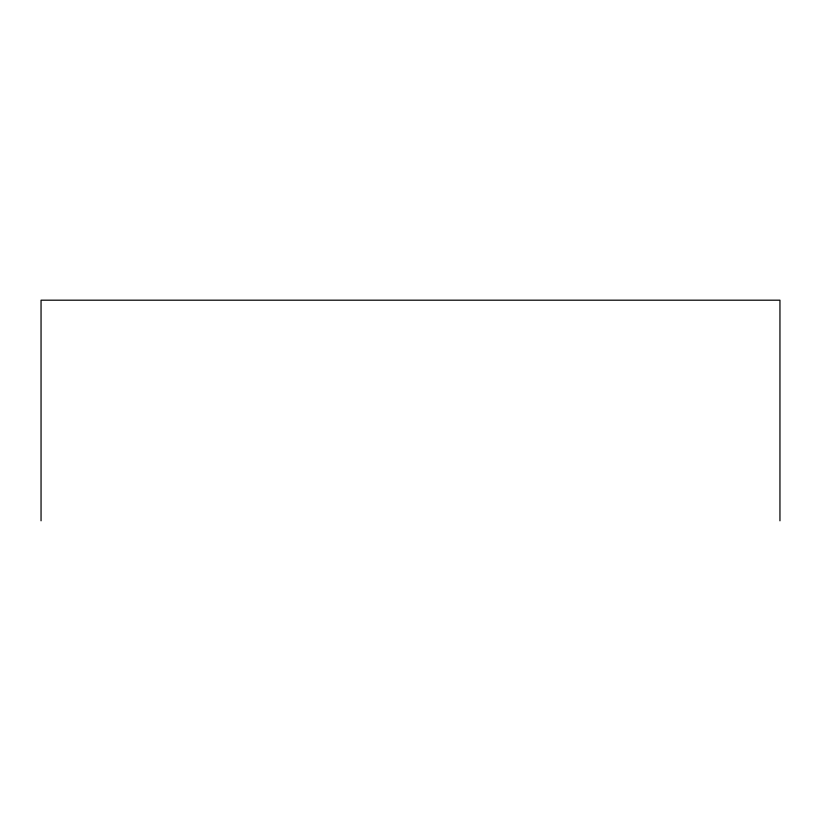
<?xml version="1.0" encoding="UTF-8"?>
<svg xmlns="http://www.w3.org/2000/svg" width="821" height="821" viewBox="0 0 821 821"><rect width="100%" height="100%" fill="white"/><g stroke="black" fill="none" stroke-linecap="round" stroke-linejoin="round"><path stroke-width="1.23" d="M779.95 520.812L779.95 300.188L41.05 300.188L41.05 520.812"/></g></svg>
